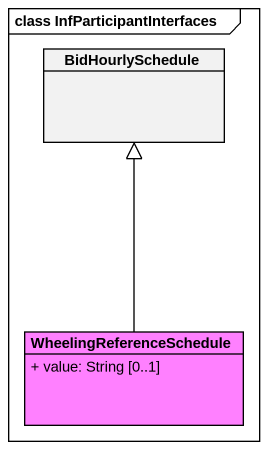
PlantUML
@startuml
mainframe class InfParticipantInterfaces
hide circle
hide empty members
skinparam classAttributeIconSize 0
class BidHourlySchedule
class WheelingReferenceSchedule #FF80FF {
  + value: String [0..1]
}
WheelingReferenceSchedule -up-|> BidHourlySchedule
@enduml
